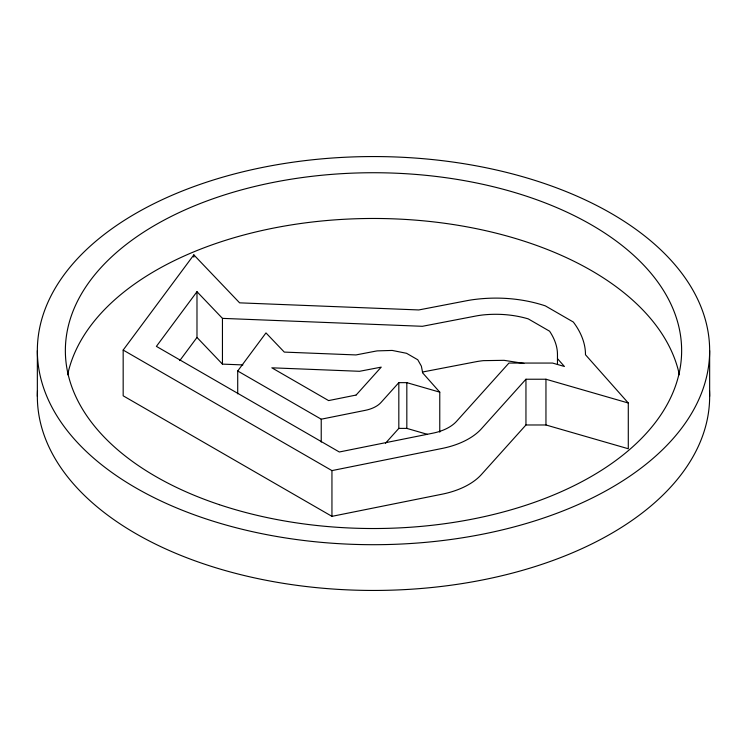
<?xml version="1.0" encoding="UTF-8"?>
<svg xmlns="http://www.w3.org/2000/svg" width="747" height="747" viewBox="0 0 747 747"><rect width="100%" height="100%" fill="white"/><g stroke="black" fill="none" stroke-linecap="round" stroke-linejoin="round"><path stroke-width="1.12" d="M123.171 350.063L193.837 254.876L239.61 302.843L418.796 309.949L466.95 300.677A82.039 47.36 0 0 1 471.992 299.818C496.447 296.335 521.817 298.09 545.31 305.859L573.322 322.032C580.428 331.397 585.564 342.808 585.48 354.741L628.292 403.007L628.292 448.751L545.954 424.978L525.953 424.978L481.432 474.513A70.526 40.721 0 0 1 442.028 494.206L331.948 516.345L123.171 395.807L123.171 350.063L331.948 470.601L442.028 448.461A70.526 40.721 0 0 0 481.432 428.769L525.953 379.233L545.954 379.233L628.292 403.007M242.896 364.928L222.447 364.116L222.447 318.371L196.984 291.694L156.394 346.375L339.325 451.991L432.812 433.185A42.514 24.548 0 0 0 456.566 421.317L508.931 363.061L552.565 363.061L564.424 366.478L557.467 358.635M179.784 360.605L196.984 337.439L196.984 291.694M237.714 393.856L237.714 370.988L265.979 332.91L284.29 352.098L355.964 354.937L375.227 351.23A32.812 18.946 0 0 1 377.244 350.885L392.194 350.436L406.564 353.303L417.778 359.774L421.373 366.161L422.634 372.622M356.151 395.014L381.222 367.132L359.568 371.296L271.833 367.813L328.605 400.588L356.039 395.07M439.768 432.186L439.768 392.166L406.826 382.651L398.823 382.651L381.017 402.465A28.209 16.285 0 0 1 365.255 410.346L321.229 419.198L237.714 370.988M385.471 443.26L398.823 428.395L398.823 382.651M422.4 372.043L475.811 361.772A54.036 31.197 0 0 1 479.163 361.193L481.806 360.829A60.19 34.745 0 0 1 483.468 360.642L504.066 360.334L523.89 363.415M398.823 428.395L406.826 428.395L427.415 434.343M222.447 318.371L422.4 326.299L475.811 316.028A54.036 31.197 0 0 1 479.163 315.449L481.806 315.085A60.19 34.745 0 0 1 483.468 314.898C498.454 313.413 513.777 314.599 528.232 318.876L549.587 331.201C554.125 337.971 557.402 345.898 557.467 354.143L557.467 364.359M196.984 337.439L222.447 364.116M422.634 372.856L439.768 392.166M709.65 350.623A336.15 194.071 0 0 1 205.425 518.698A336.15 194.071 0 0 1 205.425 182.557A336.15 194.071 0 0 1 709.65 350.623L709.65 396.377M545.954 379.233L545.954 424.978M525.953 379.233L525.953 424.978M406.826 382.651L406.826 428.395M331.948 470.601L331.948 516.345M321.229 419.198L321.229 442.075M193.837 254.876L193.837 257.164M37.35 350.623L37.35 396.377M709.501 390.597A336.15 194.071 0 0 1 373.5 590.447A336.15 194.071 0 0 1 37.499 390.597M67.641 374.789A308.137 177.898 0 0 1 373.5 218.469A308.137 177.898 0 0 1 679.359 374.789M219.431 504.692A308.137 177.898 0 0 0 681.637 350.623A308.137 177.898 0 0 0 219.431 196.564A308.137 177.898 0 0 0 219.431 504.692"/></g></svg>
